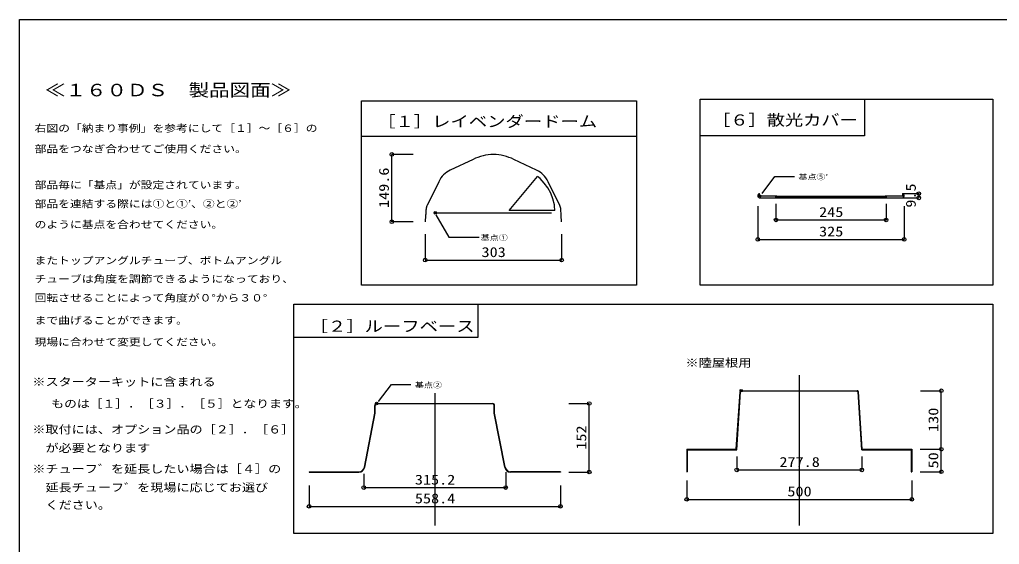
# Model space of a CAD drawing. Units: millimetres at full size. Extents: x -2038 to 2038, y -1415 to 1415.
# Drawn here: x -2038 to 139, y 248 to 1415 of the extents above; entities that cross this region are included whole.
import ezdxf
from ezdxf.enums import TextEntityAlignment as Align

# ---------------------------------------------------------------- set-up
doc = ezdxf.new("R2010")
doc.units = ezdxf.units.MM
doc.header["$LTSCALE"] = 11
doc.header["$PDMODE"] = 32
doc.header["$PDSIZE"] = 5.5
doc.layers.add('0-3___', color=6, linetype='Continuous')
doc.layers.add('F-F', color=6, linetype='Continuous')
doc.styles.add('ＭＳ ゴシック', font='')
doc.styles.get('ＭＳ ゴシック').set_extended_font_data('MS Gothic')

msp = doc.modelspace()

# ---------------------------------------------------------------- linework, layer by layer
at = {"layer": '0-3___'}
for p, q in [((-1163.41, 1115.26), (-1210.56, 1115.26)), ((-1210.38, 965.63), (-1210.38, 1115.26)), ((-949.8, 990.98), (-887, 1066.15)), ((-881.23, 1061.44), (-887, 1066.15)), ((-871.96, 1051.65), (-881.23, 1061.44)), ((-864.01, 1040.74), (-871.96, 1051.65)), ((-857.53, 1028.91), (-864.01, 1040.74)), ((-852.61, 1016.34), (-857.53, 1028.91)), ((-75.64, 1028.19), (-39.47, 1028.19)), ((-39.65, 1028.19), (-39.65, 1018.66)), ((-849.35, 1003.25), (-852.61, 1016.34)), ((-848.8, 998.35), (-849.35, 1003.25)), ((-356.9, 1005.71), (-356.9, 969.43)), ((-112.35, 1005.72), (-112.35, 969.43)), ((-76.49, 1018.66), (-39.47, 1018.66)), ((-42.98, 1022.47), (-43, 1022.47)), ((-1113.93, 985.47), (-855.52, 985.47)), ((-848.26, 990.98), (-949.8, 990.98)), ((-848.39, 993.44), (-848.8, 998.35)), ((-848.26, 990.98), (-848.39, 993.44)), ((-397.24, 1000.01), (-397.24, 926.2)), ((-72.24, 1000.01), (-72.24, 926.2)), ((-1163.41, 965.63), (-1210.56, 965.63)), ((-356.9, 969.61), (-112.35, 969.61)), ((-1136.19, 937.72), (-1136.19, 880.3)), ((-833.15, 937.72), (-833.15, 880.3)), ((-397.24, 926.38), (-72.24, 926.38)), ((-1136.19, 880.48), (-833.15, 880.48)), ((-305.14, 624.47), (-305.14, 290.47)), ((-434.14, 590.01), (-176.14, 590.01)), ((-432.14, 589.11), (-433.22, 588.49)), ((-178.14, 589.11), (-177.06, 588.49)), ((-36.16, 590.01), (10.53, 590.01)), ((10.35, 460.01), (10.35, 590.01)), ((-1115.14, 584.47), (-1115.14, 290.47)), ((-445.14, 460.01), (-436.81, 587.47)), ((-444.02, 458.81), (-435.61, 587.39)), ((-166.26, 458.81), (-174.67, 587.39)), ((-165.14, 460.01), (-173.48, 587.47)), ((-1244.35, 561.7), (-985.93, 561.7)), ((-817.04, 561.7), (-771.66, 561.7)), ((-771.84, 409.3), (-771.84, 561.7)), ((-555.14, 460.01), (-445.14, 460.01)), ((-555.14, 460.01), (-555.14, 410.01)), ((-553.94, 458.81), (-553.94, 410.01)), ((-553.94, 458.81), (-444.02, 458.81)), ((-165.14, 460.01), (-55.14, 460.01)), ((-55.14, 460.01), (-55.14, 410.01)), ((-36.22, 460.01), (10.53, 460.01)), ((-36.16, 460.01), (10.53, 460.01)), ((10.35, 410.01), (10.35, 460.01)), ((-444.02, 443.89), (-444.02, 413.88)), ((-166.26, 443.89), (-166.26, 413.88)), ((-444.02, 414.06), (-166.26, 414.06)), ((-1394.32, 410.01), (-1394.32, 409.3)), ((-1272.75, 404.98), (-1272.75, 374.56)), ((-957.53, 408.78), (-957.53, 374.56)), ((-835.97, 410.01), (-835.97, 409.3)), ((-817.04, 409.3), (-771.66, 409.3)), ((-555.14, 410.01), (-553.94, 410.01)), ((-56.34, 410.01), (-55.14, 410.01)), ((-36.22, 410.01), (10.53, 410.01)), ((-1394.32, 379.58), (-1394.32, 332.9)), ((-1272.75, 374.74), (-957.53, 374.74)), ((-835.9, 379.58), (-835.9, 332.9)), ((-555.14, 390.79), (-555.14, 348.38)), ((-55.14, 390.79), (-55.14, 348.38)), ((-555.14, 348.56), (-55.14, 348.56)), ((-1394.32, 333.08), (-835.9, 333.08))]:
    msp.add_line(p, q, dxfattribs=at)
at = {"layer": '0-3___', "color": 3}
msp.add_lwpolyline([(-2037.5, 1415), (2037.5, 1415), (2037.5, -1415), (-2037.5, -1415)], close=True, dxfattribs=at)
at = {"layer": '0-3___'}
for points in [[(-1278.14, 1234.47), (-667.14, 1234.47), (-667.14, 824.47), (-1278.14, 824.47)], [(-1278.14, 1234.47), (-667.14, 1234.47), (-667.14, 1155.47), (-1278.14, 1155.47)], [(-525.14, 1238.47), (124.86, 1238.47), (124.86, 824.47), (-525.14, 824.47)], [(-525.14, 1238.47), (-160.14, 1238.47), (-160.14, 1156.47), (-525.14, 1156.47)], [(-1428.14, 782.47), (124.86, 782.47), (124.86, 272.47), (-1428.14, 272.47)], [(-1428.14, 782.47), (-1019.14, 782.47), (-1019.14, 708.08), (-1428.14, 708.08)]]:
    msp.add_lwpolyline(points, close=True, dxfattribs=at)
for points in [[(-387.91, 1028.47), (-359.14, 1066.47), (-316.16, 1066.47)], [(-1112.4, 981.29), (-1083.64, 931.47), (-1016.66, 931.47)], [(-1239.89, 565.89), (-1211.12, 603.89), (-1168.14, 603.89)], [(-166.26, 458.81), (-56.34, 458.81), (-56.34, 410.01)]]:
    msp.add_lwpolyline(points, dxfattribs=at)
for centre in [(-1210.38, 1115.26), (-39.65, 1028.19), (-39.65, 1018.66), (-1210.38, 965.63), (-356.9, 969.61), (-112.35, 969.61), (-397.24, 926.38), (-72.24, 926.38), (-1136.19, 880.48), (-833.15, 880.48), (10.35, 590.01), (-771.84, 561.7), (10.35, 460.01), (10.35, 460.01), (-444.02, 414.06), (-166.26, 414.06), (10.35, 410.01), (-771.84, 409.3), (-1272.75, 374.74), (-957.53, 374.74), (-555.14, 348.56), (-55.14, 348.56), (-1394.32, 333.08), (-835.9, 333.08)]:
    msp.add_circle(centre, 4, dxfattribs=at)
for centre, radius, start, end in [((-434.14, 587.34), 2.67, 41.43715, 179.82), ((-434.14, 587.34), 1.47, 51.12522, 178.11966), ((-176.14, 587.34), 2.67, 2.7181, 138.56285), ((-176.14, 587.34), 1.47, 1.88159, 128.69478)]:
    msp.add_arc(centre, radius, start, end, dxfattribs=at)
for p in [(-393.43, 1022.72), (-1113.93, 985.47), (-434.14, 590.01), (-1244.35, 561.7)]:
    msp.add_point(p, dxfattribs=at)
at = {"layer": 'F-F', "color": 134}
for p, q in [((-1030.05, 1104.22), (-1080.65, 1080.53)), ((-888.8, 1080.53), (-939.4, 1104.22)), ((-1106.26, 1054.69), (-1132.2, 1001.79)), ((-837.25, 1001.79), (-863.19, 1054.69)), ((-1135.44, 981.53), (-1135.58, 979.23)), ((-1135.21, 981.53), (-1135.44, 981.53)), ((-1134.58, 991.84), (-1135.21, 981.53)), ((-834.24, 981.53), (-834.87, 991.84)), ((-833.87, 979.23), (-834.01, 981.53)), ((-1135.35, 979.23), (-1136.19, 965.63)), ((-1135.58, 979.23), (-1135.35, 979.23)), ((-834.09, 979.23), (-833.87, 979.23)), ((-833.25, 965.63), (-834.09, 979.23))]:
    msp.add_line(p, q, dxfattribs=at)
at = {"layer": 'F-F'}
for p, q in [((-397.24, 1024.06), (-397.24, 1022.98)), ((-394.12, 1028.19), (-393.43, 1028.19)), ((-393.43, 1022.72), (-393.43, 1028.19)), ((-76.05, 1028.19), (-76.05, 1022.72)), ((-76.05, 1028.19), (-75.36, 1028.19)), ((-72.24, 1022.98), (-72.24, 1024.06)), ((-359.28, 1022.47), (-393.18, 1022.47)), ((-392.92, 1018.66), (-353.14, 1018.66)), ((-355.3, 1022.47), (-359.28, 1022.47)), ((-356.9, 1018.66), (-356.97, 1022.47)), ((-356.94, 1019.93), (-112.33, 1019.93)), ((-356.19, 1018.66), (-111.19, 1018.66)), ((-350.81, 1019.93), (-355.01, 1019.93)), ((-327.5, 1022.47), (-327.53, 1022.47)), ((-114.24, 1018.66), (-76.56, 1018.66)), ((-76.3, 1022.47), (-114.17, 1022.47)), ((-112.28, 1022.48), (-112.35, 1018.67)), ((-1248.16, 549.18), (-1248.16, 557.04)), ((-1248.16, 540.36), (-1248.16, 549.47)), ((-1247.45, 540.36), (-1247.45, 557.04)), ((-1244.35, 561.7), (-1244.35, 560.97)), ((-985.93, 561.7), (-985.93, 560.97)), ((-982.83, 540.36), (-982.83, 557.04)), ((-982.12, 549.18), (-982.12, 557.04)), ((-982.12, 540.36), (-982.12, 549.47)), ((-1271.35, 420.3), (-1248.19, 540.07)), ((-1270.65, 420.16), (-1247.49, 539.94)), ((-959.63, 420.16), (-982.79, 539.94)), ((-958.93, 420.3), (-982.09, 540.07)), ((-1394.32, 410.01), (-1283.82, 410.01)), ((-1394.32, 409.3), (-1283.82, 409.3)), ((-835.97, 410.01), (-946.46, 410.01)), ((-835.97, 409.3), (-946.46, 409.3))]:
    msp.add_line(p, q, dxfattribs=at)
at = {"layer": 'F-F', "color": 134}
for points in [[(-984.72, 1115.18), (-990.59, 1114.88), (-996.4, 1114.28), (-1002.15, 1113.37), (-1007.85, 1112.15), (-1013.49, 1110.63), (-1019.06, 1108.8), (-1024.59, 1106.66), (-1030.05, 1104.22)], [(-939.4, 1104.22), (-944.86, 1106.66), (-950.38, 1108.8), (-955.96, 1110.63), (-961.6, 1112.15), (-967.29, 1113.37), (-973.05, 1114.28), (-978.86, 1114.88), (-984.72, 1115.18)], [(-1080.65, 1080.53), (-1084.73, 1078.4), (-1088.55, 1075.96), (-1092.13, 1073.21), (-1095.45, 1070.13), (-1098.53, 1066.75), (-1101.36, 1063.04), (-1103.93, 1059.02), (-1106.26, 1054.69)], [(-863.19, 1054.69), (-865.52, 1059.02), (-868.09, 1063.04), (-870.92, 1066.75), (-874, 1070.13), (-877.32, 1073.21), (-880.9, 1075.96), (-884.72, 1078.4), (-888.8, 1080.53)], [(-1132.2, 1001.79), (-1132.52, 1001.08), (-1132.82, 1000.35), (-1133.09, 999.62), (-1133.34, 998.87), (-1133.57, 998.12), (-1133.78, 997.36), (-1133.96, 996.59), (-1134.13, 995.8)], [(-835.32, 995.8), (-835.49, 996.59), (-835.67, 997.36), (-835.88, 998.12), (-836.11, 998.87), (-836.36, 999.62), (-836.63, 1000.35), (-836.93, 1001.08), (-837.25, 1001.79)], [(-1134.13, 995.8), (-1134.21, 995.31), (-1134.29, 994.82), (-1134.36, 994.33), (-1134.43, 993.83), (-1134.48, 993.34), (-1134.52, 992.84), (-1134.55, 992.34), (-1134.58, 991.84)], [(-834.87, 991.84), (-834.9, 992.34), (-834.93, 992.84), (-834.97, 993.34), (-835.02, 993.83), (-835.08, 994.33), (-835.16, 994.82), (-835.23, 995.31), (-835.32, 995.8)]]:
    msp.add_lwpolyline(points, dxfattribs=at)
at = {"layer": 'F-F'}
msp.add_lwpolyline([(-357.27, 1022.47), (-352.95, 1022.47), (-114.14, 1022.47)], dxfattribs=at)
for centre, radius, start, end in [((-392.92, 1024.06), 4.32, 108.29059, 180), ((-394.12, 1027.68), 0.508, 90, 108.29059), ((-75.36, 1027.68), 0.508, 71.70941, 90), ((-76.56, 1024.06), 4.32, 0, 71.70941), ((-392.92, 1022.98), 4.32, 180, 270), ((-393.18, 1022.72), 0.254, 180, 270), ((-76.56, 1022.98), 4.32, 270, 0), ((-76.3, 1022.72), 0.254, 270, 0), ((-1243.41, 557.04), 4.75, 101.4119, 180), ((-1243.41, 557.04), 4.04, 103.45634, 180), ((-986.87, 557.04), 4.75, 0, 78.5881), ((-986.87, 557.04), 4.04, 0, 76.54366), ((-1249.68, 540.36), 1.52, 349.05323, 0), ((-1249.68, 540.36), 2.23, 349.05323, 0), ((-980.6, 540.36), 2.23, 180, 190.94677), ((-980.6, 540.36), 1.52, 180, 190.94677), ((-1283.82, 422.71), 12.7, 270, 349.05323), ((-1283.82, 422.71), 13.41, 270, 349.05323), ((-946.46, 422.71), 13.41, 190.94677, 270), ((-946.46, 422.71), 12.7, 190.94677, 270)]:
    msp.add_arc(centre, radius, start, end, dxfattribs=at)

# ---------------------------------------------------------------- texts
at = {"layer": '0-3___', "style": 'ＭＳ ゴシック', "width": 1.2}
for s, height, p in [('≪１６０ＤＳ\u3000製品図面≫', 27.86, (-1981.14, 1236.08)), ('［１］レイベンダードーム', 24.89, (-1243.14, 1168.78)), ('［６］散光カバー', 24.75, (-499.18, 1172.06)), ('基点⑤’', 11.94, (-307.16, 1055.7)), ('245', 21.99, (-261.1, 969.7)), ('基点①', 11.94, (-1013.14, 920.7)), ('325', 21.99, (-261.21, 926.47)), ('303', 21.99, (-1011.15, 880.57)), ('［２］ルーフベース', 24.89, (-1393.14, 713.58)), ('※陸屋根用', 17.91, (-558.14, 637.72)), ('基点②', 11.94, (-1159.14, 593.12)), ('\u3000ものは［１］．［３］．［５］となります。', 17.39, (-1995.62, 547.19)), ('277.8', 21.99, (-349.26, 414.15)), ('315.2', 21.99, (-1159.26, 374.83)), ('500', 21.99, (-331.61, 348.65)), ('558.4', 21.99, (-1159.23, 333.08))]:
    msp.add_text(s, height=height, dxfattribs=at).set_placement(p, align=Align.BOTTOM_LEFT)
at = {"layer": '0-3___', "color": 134, "style": 'ＭＳ ゴシック', "width": 1.2}
for s, height, p in [('右図の「納まり事例」を参考にして［１］～［６］の', 16, (-2004.14, 1160.6)), ('部品をつなぎ合わせてご使用ください。', 16, (-2004.14, 1114.6)), ('部品毎に「基点」が設定されています。', 16, (-2004.14, 1034.6)), ('部品を連結する際には①と①’、②と②’', 16, (-2004.14, 992.6)), ('のように基点を合わせてください。', 16, (-2004.14, 946.6)), ('またトップアングルチューブ、ボトムアングル', 16, (-2004.14, 866.6)), ('チューブは角度を調節できるようになっており、', 16, (-2004.14, 825.6)), ('回転させることによって角度が０°から３０°', 16, (-2004.14, 783.6)), ('まで曲げることができます。', 16, (-2004.14, 733.49)), ('現場に合わせて変更してください。', 16, (-2004.14, 685.49)), ('※スターターキットに含まれる', 17.78, (-2009.14, 595.41)), ('※取付には、オプション品の［２］．［６］', 17.78, (-2009.14, 489.67)), ('\u3000が必要となります', 17.78, (-2009.14, 448.33)), ('※チューフ゛を延長したい場合は［４］の', 17.78, (-2009.14, 401.97)), ('\u3000延長チューフ゛を現場に応じてお選び', 17.78, (-2009.14, 360.63)), ('\u3000ください。', 17.78, (-2009.14, 321.77))]:
    msp.add_text(s, height=height, dxfattribs=at).set_placement(p, align=Align.BOTTOM_LEFT)
at = {"layer": '0-3___', "style": 'ＭＳ ゴシック', "width": 1.2}
for s, p in [('149.6', (-1210.47, 996.33)), ('9.5', (-39.74, 996.95)), ('130', (10.26, 498.54)), ('152', (-771.93, 459.03)), ('50', (10.26, 417.36))]:
    msp.add_text(s, height=21.99, rotation=90, dxfattribs=at).set_placement(p, align=Align.BOTTOM_LEFT)

doc.saveas('drawing.dxf')
